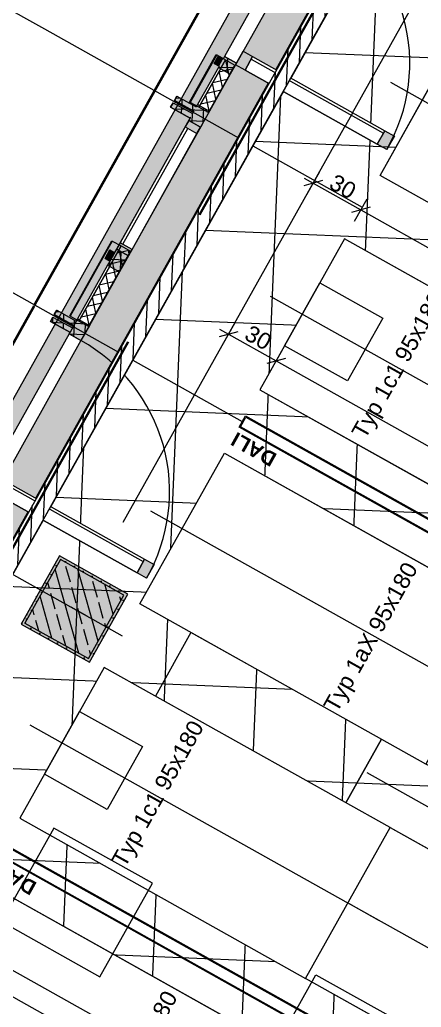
# Model space of a CAD drawing. Header units: metres. Extents: x -27.1 to 50.1, y 105.7 to 163.4.
# Drawn here: x -4 to -1.8, y 148.99 to 154.42 of the extents above; entities that cross this region are included whole.
import ezdxf

# ---------------------------------------------------------------- set-up
doc = ezdxf.new("R2010")
doc.units = ezdxf.units.M
doc.header["$MEASUREMENT"] = 0
for name, pattern in [('Achse', [0.0023, 0.0015, -0.0008]), ('Punktlinie', [0.0035, 0, -0.0035]), ('Strichlinie_ eng', [0.0023, 0.0015, -0.0008]), ('Strichpunktlinie', [0.006703, 0.003528, -0.001764, 0, -0.001411]), ('Wipeout_Contour', [1, 0, -1])]:
    doc.linetypes.add(name, pattern=pattern)
for name, color, linetype in [('00  Raster', 7, 'Continuous'), ('00  Raster Ausbau', 7, 'Continuous'), ('10  Fassade', 7, 'Continuous'), ('10  Fassade_Deckschraffur', 7, 'Continuous'), ('10  Fassade_Schnittschraffur', 7, 'Continuous'), ('10  Stützen', 7, 'Continuous'), ('10  Stützen_Schnittschraffur', 7, 'Continuous'), ('10  Wand Massiv_Deckschraffur', 7, 'Continuous'), ('10  Wand Massiv_Fenster', 7, 'Continuous'), ('20  Deckensegel', 7, 'Continuous'), ('20  Deckenspiegel + Einbauten', 7, 'Continuous'), ('20  Möbel', 7, 'Continuous'), ('40  Bemaßung 1_ 50 Deckenspiegel', 7, 'Continuous'), ('Neubau_20  Decke Abhangdecke', 7, 'Continuous'), ('Neubau_20  Decke Abhangdecke_Deckschraffur', 7, 'Continuous'), ('Neubau_20  Deckenspiegel + Einbauten', 7, 'Continuous'), ('Neubau_20  Möbel', 7, 'Continuous')]:
    doc.layers.add(name, color=color, linetype=linetype)
doc.styles.add('ERSTELLTER_STIL_1', font='arial.ttf')
doc.styles.add('ERSTELLTER_STIL_2', font='arial.ttf')
pattern_1 = [(102.605446, (0, 0), (0.048794801, 0.0109118), []), (192.605446, (0, 0), (-0.0109118, 0.048794801), [])]
pattern_2 = [(87.605446, (0, 0), (-0.059947608, 0.002506841), []), (177.605446, (0, 0), (0.002506841, 0.059947608), [])]

msp = doc.modelspace()

# ---------------------------------------------------------------- wipeouts: each hides what was drawn before it
at = {"color": 254, "linetype": 'Wipeout_Contour', "lineweight": 0, "ltscale": 578.896248}
msp.add_wipeout([(1.5068, 161.8649), (-18.3925, 126.3498), (-18.2219, 126.2542), (1.6769, 161.7686)], dxfattribs=at).dxf.layer = '10  Fassade_Deckschraffur'

# ---------------------------------------------------------------- next in the draw order: wipeouts: each hides what was drawn before it
at = {"color": 254, "linetype": 'Wipeout_Contour', "lineweight": 0, "ltscale": 579.750368}
msp.add_wipeout([(1.2236, 162.0253), (-18.6764, 126.5088), (-18.6188, 126.4766), (1.2811, 161.9927)], dxfattribs=at).dxf.layer = '10  Fassade_Deckschraffur'

# ---------------------------------------------------------------- next in the draw order: wipeouts: each hides what was drawn before it
at = {"color": 254, "linetype": 'Wipeout_Contour', "lineweight": 0, "ltscale": 579.478915}
msp.add_wipeout([(-18.4602, 126.3877), (1.4393, 161.9032), (1.2811, 161.9927), (-18.6188, 126.4766)], dxfattribs=at).dxf.layer = '10  Fassade_Deckschraffur'

# ---------------------------------------------------------------- next in the draw order: wipeouts: each hides what was drawn before it
at = {"color": 254, "linetype": 'Wipeout_Contour', "lineweight": 0, "ltscale": 579.276268}
msp.add_wipeout([(1.4393, 161.9032), (-18.4602, 126.3877), (-18.4575, 126.3862), (1.4419, 161.9017)], dxfattribs=at).dxf.layer = '10  Fassade_Deckschraffur'

# ---------------------------------------------------------------- next in the draw order: wipeouts: each hides what was drawn before it
at = {"color": 254, "linetype": 'Wipeout_Contour', "lineweight": 0, "ltscale": 579.199344}
msp.add_wipeout([(1.4446, 161.9001), (-18.4548, 126.3847), (-18.4016, 126.3549), (1.4977, 161.8701)], dxfattribs=at).dxf.layer = '10  Fassade_Deckschraffur'

# ---------------------------------------------------------------- next in the draw order: wipeouts: each hides what was drawn before it
at = {"color": 254, "linetype": 'Wipeout_Contour', "lineweight": 0, "ltscale": 579.127053}
msp.add_wipeout([(-18.3972, 126.3524), (1.5021, 161.8676), (1.4977, 161.8701), (-18.4016, 126.3549)], dxfattribs=at).dxf.layer = '10  Fassade_Deckschraffur'

# ---------------------------------------------------------------- next in the draw order: wipeouts: each hides what was drawn before it
at = {"color": 254, "linetype": 'Wipeout_Contour', "lineweight": 0, "ltscale": 579.115674}
msp.add_wipeout([(1.5021, 161.8676), (-18.3972, 126.3524), (-18.3925, 126.3498), (1.5068, 161.8649)], dxfattribs=at).dxf.layer = '10  Fassade_Deckschraffur'

# ---------------------------------------------------------------- next in the draw order: hatches: boundary and pattern name
at = {"layer": '10  Wand Massiv_Deckschraffur', "linetype": 'Continuous', "lineweight": 0, "true_color": 0xffffff}
msp.add_hatch(color=7, dxfattribs=at).paths.add_polyline_path([(-18.2218, 126.2542), (1.677, 161.7686), (1.3506, 161.9533), (-18.549, 126.4375)])
at = {"layer": 'Neubau_20  Decke Abhangdecke_Deckschraffur', "linetype": 'Continuous', "lineweight": 18, "true_color": 0xdcff15}
h = msp.add_hatch(dxfattribs=at)
h.set_pattern_fill('Bauliche_Anlagen__geplan_55', color=60, style=0, pattern_type=2)
h.set_pattern_definition([(87.60545, (0, 0), (-0.4995634, 0.0208903), []), (177.60545, (0, 0), (0.0208903, 0.4995634), [])])
h.paths.add_polyline_path([(-11.9299, 137.2893), (-11.9483, 137.2566), (-11.7956, 137.1711), (-11.7773, 137.2038), (-11.7027, 137.3368), (-11.3276, 137.1266), (-11.4021, 136.9936), (-6.2943, 134.1316), (-6.2197, 134.2647), (-5.8446, 134.0545), (-5.9191, 133.9215), (-5.7796, 133.8433), (-3.195, 138.456), (-3.3346, 138.5342), (-3.4152, 138.3903), (-3.7904, 138.6005), (-3.7097, 138.7444), (-5.3411, 139.6585), (-1.3692, 146.7474), (0.7769, 145.5449), (7.3302, 157.2408), (7.1906, 157.319), (7.1429, 157.234), (6.7678, 157.4442), (6.8155, 157.5292), (1.7076, 160.3912), (1.6599, 160.3061), (1.2848, 160.5163), (1.3777, 160.6821), (1.225, 160.7676), (-9.2843, 142.0111), (-9.3026, 141.9784)])
h.paths.add_polyline_path([(-8.904, 141.4828), (-9.2529, 141.6784), (-9.0574, 142.0273), (-8.7085, 141.8318)], flags=0)

# ---------------------------------------------------------------- next in the draw order: linework, layer by layer
at = {"layer": '00  Raster Ausbau', "color": 251, "linetype": 'Achse', "lineweight": 18, "ltscale": 1000, "true_color": 0x5f5f5f}
msp.add_line((-3.8649, 154.3634), (-4.7373, 154.8522), dxfattribs=at)
at = {"layer": '10  Fassade', "color": 255, "linetype": 'Punktlinie', "lineweight": 18, "ltscale": 1000}
msp.add_line((-18.3745, 126.3397), (1.5247, 161.8548), dxfattribs=at)
at = {"layer": '10  Fassade', "color": 7, "linetype": 'Continuous', "lineweight": 13, "ltscale": 1000}
for p, q in [((-3.139, 153.9967), (-3.1524, 153.9727)), ((-3.1598, 153.9597), (-3.1732, 153.9357)), ((-3.1598, 153.9597), (-3.0529, 153.8998)), ((-3.507, 153.1507), (-3.5334, 153.1036)), ((-3.7989, 152.819), (-3.8123, 152.795)), ((-3.8196, 152.7819), (-3.8331, 152.7579)), ((-3.8196, 152.7819), (-3.7128, 152.7221))]:
    msp.add_line(p, q, dxfattribs=at)
at = {"layer": '10  Fassade', "color": 255, "linetype": 'Punktlinie', "lineweight": 18, "ltscale": 1000, "flags": 128}
for points in [[(-18.6764, 126.5088), (1.2236, 162.0253)], [(-18.6188, 126.4766), (1.2811, 161.9927)], [(-18.4602, 126.3877), (1.4393, 161.9032)], [(-18.4575, 126.3862), (1.4419, 161.9017)], [(-18.4548, 126.3847), (1.4446, 161.9001)], [(-18.4016, 126.3549), (1.4977, 161.8701)], [(-18.3972, 126.3524), (1.5021, 161.8676)], [(-18.3925, 126.3498), (1.5068, 161.8649)], [(-18.2219, 126.2542), (1.6769, 161.7686)]]:
    msp.add_lwpolyline(points, dxfattribs=at)
at = {"layer": '10  Fassade', "color": 7, "linetype": 'Strichlinie_ eng', "lineweight": 18, "ltscale": 1000, "flags": 128}
for points in [[(1.4333, 161.9065), (1.0653, 161.2497), (0.9101, 160.9727), (0.4643, 160.1771), (0.2502, 159.795), (-0.2545, 158.8942), (-0.4097, 158.6172), (-0.8555, 157.8216), (-1.0696, 157.4395), (-1.5743, 156.5388), (-1.7294, 156.2618), (-2.1752, 155.4662), (-2.3893, 155.0841), (-2.894, 154.1833), (-3.0492, 153.9063), (-3.495, 153.1107), (-3.7091, 152.7286), (-4.2138, 151.8278), (-4.369, 151.5509), (-4.8148, 150.7552), (-5.0289, 150.3731), (-5.5336, 149.4724), (-5.6888, 149.1954), (-6.1346, 148.3998), (-6.3487, 148.0177), (-6.8533, 147.1169), (-7.0085, 146.8399), (-7.4543, 146.0443), (-7.6684, 145.6622), (-8.1731, 144.7615), (-8.3283, 144.4845), (-8.7741, 143.6889), (-8.9882, 143.3067), (-9.4929, 142.406), (-9.6481, 142.129), (-10.0939, 141.3334), (-10.308, 140.9513), (-10.8127, 140.0505), (-10.9679, 139.7736), (-11.4136, 138.9779), (-11.6277, 138.5958), (-12.1324, 137.6951), (-12.2876, 137.4181), (-12.7334, 136.6225), (-12.9475, 136.2404), (-13.4522, 135.3396), (-13.6074, 135.0626), (-14.0532, 134.267), (-14.2673, 133.8849), (-14.772, 132.9842), (-14.9272, 132.7072), (-15.373, 131.9115), (-15.5871, 131.5294), (-16.0917, 130.6287), (-16.2469, 130.3517), (-16.6927, 129.5561), (-16.9068, 129.174), (-17.4115, 128.2732), (-17.5667, 127.9962), (-18.0125, 127.2006), (-18.4661, 126.391)], [(1.4986, 161.8696), (1.1307, 161.213), (0.9755, 160.9361), (0.5297, 160.1404), (0.3156, 159.7583), (-0.189, 158.8576), (-0.3442, 158.5806), (-0.79, 157.785), (-1.0041, 157.4029), (-1.5088, 156.5021), (-1.664, 156.2251), (-2.1098, 155.4295), (-2.3239, 155.0474), (-2.8286, 154.1467), (-2.9838, 153.8697), (-3.4296, 153.074), (-3.6437, 152.6919), (-4.1484, 151.7912), (-4.3036, 151.5142), (-4.7494, 150.7186), (-4.9634, 150.3365), (-5.4681, 149.4357), (-5.6233, 149.1587), (-6.0691, 148.3631), (-6.2832, 147.981), (-6.7879, 147.0803), (-6.9431, 146.8033), (-7.3889, 146.0077), (-7.603, 145.6255), (-8.1077, 144.7248), (-8.2629, 144.4478), (-8.7087, 143.6522), (-8.9228, 143.2701), (-9.4275, 142.3693), (-9.5827, 142.0924), (-10.0284, 141.2967), (-10.2425, 140.9146), (-10.7472, 140.0139), (-10.9024, 139.7369), (-11.3482, 138.9413), (-11.5623, 138.5592), (-12.067, 137.6584), (-12.2222, 137.3814), (-12.668, 136.5858), (-12.8821, 136.2037), (-13.3868, 135.303), (-13.542, 135.026), (-13.9878, 134.2303), (-14.2019, 133.8482), (-14.7065, 132.9475), (-14.8617, 132.6705), (-15.3075, 131.8749), (-15.5216, 131.4928), (-16.0263, 130.592), (-16.1815, 130.315), (-16.6273, 129.5194), (-16.8414, 129.1373), (-17.3461, 128.2366), (-17.5013, 127.9596), (-17.9471, 127.164), (-18.4007, 126.3544)], [(-2.9331, 154.1749), (-2.9097, 154.2167)], [(-2.9097, 154.2167), (-2.8835, 154.2021)], [(-2.907, 154.1602), (-2.9331, 154.1749)], [(-3.1524, 153.9727), (-3.139, 153.9967)], [(-3.139, 153.9967), (-3.0321, 153.9369)], [(-3.1732, 153.9357), (-3.1598, 153.9597)], [(-3.0663, 153.8758), (-3.1732, 153.9357)], [(-3.1598, 153.9597), (-3.0529, 153.8998)], [(-3.0456, 153.9129), (-3.1524, 153.9727)], [(-3.5334, 153.1036), (-3.507, 153.1507)], [(-3.507, 153.1507), (-3.4808, 153.136)], [(-3.5072, 153.0889), (-3.5334, 153.1036)], [(-3.8123, 152.795), (-3.7989, 152.819)], [(-3.7054, 152.7351), (-3.8123, 152.795)], [(-3.7989, 152.819), (-3.692, 152.7591)], [(-3.8331, 152.7579), (-3.8196, 152.7819)], [(-3.7262, 152.6981), (-3.8331, 152.7579)], [(-3.8196, 152.7819), (-3.7128, 152.7221)]]:
    msp.add_lwpolyline(points, dxfattribs=at)
at = {"layer": '10  Wand Massiv_Fenster', "color": 7, "linetype": 'Continuous', "lineweight": 13, "ltscale": 1000}
for p, q in [((1.3506, 161.9533), (-18.549, 126.4375)), ((1.677, 161.7686), (-18.2218, 126.2542))]:
    msp.add_line(p, q, dxfattribs=at)
at = {"layer": '20  Möbel', "color": 9, "linetype": 'Continuous', "lineweight": 18, "ltscale": 1000}
for p, q in [((-3.0614, 151.0475), (-3.2569, 150.6985)), ((-2.0145, 150.4609), (-3.0614, 151.0475)), ((-3.2569, 150.6985), (-2.21, 150.1119)), ((-2.21, 150.1119), (-2.0145, 150.4609)), ((-2.0145, 150.4609), (-2.21, 150.1119)), ((-0.9676, 149.8743), (-2.0145, 150.4609)), ((-2.21, 150.1119), (-1.1632, 149.5254))]:
    msp.add_line(p, q, dxfattribs=at)
at = {"layer": '40  Bemaßung 1_ 50 Deckenspiegel', "color": 7, "linetype": 'Continuous', "lineweight": 13, "ltscale": 1000}
for p, q in [((-2.4246, 153.456), (-2.3559, 153.5787)), ((-2.3392, 153.5317), (-2.4413, 153.503)), ((-2.4393, 153.5448), (-2.3903, 153.5173)), ((-2.3903, 153.5173), (-2.1285, 153.3707)), ((-2.1629, 153.3093), (-2.0941, 153.432)), ((-2.0775, 153.3851), (-2.1796, 153.3563)), ((-2.1285, 153.3707), (-0.5582, 152.4908))]:
    msp.add_line(p, q, dxfattribs=at)
at = {"layer": 'Neubau_20  Decke Abhangdecke', "color": 7, "linetype": 'Continuous', "lineweight": 13, "ltscale": 1000, "flags": 128}
msp.add_lwpolyline([(-5.7796, 133.8433), (-3.195, 138.456), (-3.3346, 138.5342), (-3.4152, 138.3903), (-3.7904, 138.6005), (-3.7097, 138.7444), (-5.3411, 139.6585), (-1.3692, 146.7474), (0.7769, 145.5449), (7.3302, 157.2408), (7.1906, 157.319), (7.1429, 157.234), (6.7678, 157.4442), (6.8155, 157.5292), (1.7076, 160.3912), (1.6599, 160.3061), (1.2848, 160.5163), (1.3777, 160.6821), (1.225, 160.7676), (-9.2843, 142.0111), (-9.3026, 141.9784), (-11.9299, 137.2893)], dxfattribs=at)

# ---------------------------------------------------------------- next in the draw order: texts
at = {"layer": '40  Bemaßung 1_ 50 Deckenspiegel', "color": 7, "linetype": 'Continuous', "lineweight": 13, "insert": (-2.3102, 153.4931), "char_height": 0.09, "width": 0.136595, "attachment_point": 7, "rotation": 330.738, "style": 'ERSTELLTER_STIL_1'}
msp.add_mtext('\\A1;{\\pql;\\fArial|b0|i0|c0|p38;30}', dxfattribs=at)

# ---------------------------------------------------------------- next in the draw order: wipeouts: each hides what was drawn before it
at = {"color": 254, "linetype": 'Wipeout_Contour', "lineweight": 0, "ltscale": 616.246606}
msp.add_wipeout([(-3.0248, 153.9499), (-2.9594, 153.9133), (-2.8455, 154.1166), (-2.9109, 154.1532)], dxfattribs=at).dxf.layer = '10  Fassade_Deckschraffur'
at = {"color": 254, "linetype": 'Wipeout_Contour', "lineweight": 0, "ltscale": 614.100406}
msp.add_wipeout([(-3.4706, 153.1543), (-3.4051, 153.1177), (-3.0082, 153.826), (-3.0737, 153.8627)], dxfattribs=at).dxf.layer = '10  Fassade_Deckschraffur'
at = {"color": 254, "linetype": 'Wipeout_Contour', "lineweight": 0, "ltscale": 611.773886}
msp.add_wipeout([(-3.6847, 152.7722), (-3.6192, 152.7356), (-3.454, 153.0304), (-3.5195, 153.0671)], dxfattribs=at).dxf.layer = '10  Fassade_Deckschraffur'
at = {"color": 254, "linetype": 'Wipeout_Contour', "lineweight": 0, "ltscale": 609.227491}
msp.add_wipeout([(-4.1969, 151.8579), (-4.1315, 151.8213), (-3.6657, 152.6527), (-3.7311, 152.6893)], dxfattribs=at).dxf.layer = '10  Fassade_Deckschraffur'
at = {"color": 254, "linetype": 'Wipeout_Contour', "lineweight": 0, "ltscale": 609.475076}
msp.add_wipeout([(-2.2179, 153.2112), (-2.6822, 152.3824), (-1.1119, 151.5026), (-0.6476, 152.3314)], dxfattribs=at).dxf.layer = '20  Deckensegel'
at = {"color": 254, "linetype": 'Wipeout_Contour', "lineweight": 0, "ltscale": 596.524521}
msp.add_wipeout([(-0.397, 149.0961), (-1.9673, 149.9759), (-2.4316, 149.1471), (-0.8613, 148.2673)], dxfattribs=at).dxf.layer = '20  Deckensegel'

# ---------------------------------------------------------------- next in the draw order: hatches: boundary and pattern name
at = {"layer": '10  Fassade', "linetype": 'Continuous', "lineweight": 0, "true_color": 0xffffff}
for points in [[(-3.0689, 153.9632), (-3.0663, 153.9618), (-2.9202, 154.2226), (-2.9228, 154.2241)], [(-3.7276, 152.7877), (-3.725, 152.7862), (-3.4935, 153.1993), (-3.4961, 153.2007)], [(-3.6246, 152.73), (-3.6229, 152.729), (-3.3915, 153.1421), (-3.3932, 153.1431)]]:
    msp.add_hatch(color=7, dxfattribs=at).paths.add_polyline_path(points)
at = {"layer": '10  Fassade', "linetype": 'Continuous', "lineweight": 13, "true_color": 0x000100}
h = msp.add_hatch(dxfattribs=at)
h.set_pattern_fill('Dämmung__hart_2_0001', color=98, style=0, pattern_type=2)
h.set_pattern_definition(pattern_1)
h.paths.add_polyline_path([(-3.677, 152.7593), (-3.6246, 152.73), (-3.3932, 153.1431), (-3.4455, 153.1724)])
at = {"layer": '10  Fassade_Schnittschraffur', "linetype": 'Continuous', "lineweight": 0, "true_color": 0xffffff}
for points in [[(-3.139, 153.9967), (-3.1524, 153.9727), (-3.0456, 153.9129), (-3.0321, 153.9369)], [(-3.1732, 153.9357), (-3.0663, 153.8758), (-3.0529, 153.8998), (-3.1598, 153.9597)], [(-3.507, 153.1507), (-3.5334, 153.1036), (-3.5072, 153.0889), (-3.4808, 153.136)], [(-3.692, 152.7591), (-3.7989, 152.819), (-3.8123, 152.795), (-3.7054, 152.7351)], [(-3.8331, 152.7579), (-3.7262, 152.6981), (-3.7128, 152.7221), (-3.8196, 152.7819)], [(-3.7054, 152.7351), (-3.7091, 152.7286), (-3.7128, 152.7221), (-3.7262, 152.6981), (-3.7311, 152.6893), (-3.6657, 152.6527), (-3.6192, 152.7356), (-3.6847, 152.7722)], [(-3.7312, 152.6892), (-3.6658, 152.6525), (-3.7311, 152.6893)]]:
    msp.add_hatch(color=7, dxfattribs=at).paths.add_polyline_path(points)
at = {"layer": '10  Fassade_Schnittschraffur', "linetype": 'Continuous', "lineweight": 13, "true_color": 0x000100}
h = msp.add_hatch(dxfattribs=at)
h.set_pattern_fill('Dämmung__hart_1_0001', color=98, style=0, pattern_type=2)
h.set_pattern_definition(pattern_2)
h.paths.add_polyline_path([(-3.139, 153.9967), (-3.1524, 153.9727), (-3.0456, 153.9129), (-3.0321, 153.9369)])
h = msp.add_hatch(dxfattribs=at)
h.set_pattern_fill('Dämmung__hart_1_0001', color=98, style=0, pattern_type=2)
h.set_pattern_definition(pattern_2)
h.paths.add_polyline_path([(-3.1732, 153.9357), (-3.0663, 153.8758), (-3.0529, 153.8998), (-3.1598, 153.9597)])
h = msp.add_hatch(dxfattribs=at)
h.set_pattern_fill('Dämmung__hart_1_0001', color=98, style=0, pattern_type=2)
h.set_pattern_definition(pattern_2)
h.paths.add_polyline_path([(-3.507, 153.1507), (-3.5334, 153.1036), (-3.5072, 153.0889), (-3.4808, 153.136)])
h = msp.add_hatch(dxfattribs=at)
h.set_pattern_fill('Dämmung__hart_1_0001', color=98, style=0, pattern_type=2)
h.set_pattern_definition(pattern_2)
h.paths.add_polyline_path([(-3.692, 152.7591), (-3.7989, 152.819), (-3.8123, 152.795), (-3.7054, 152.7351)])
h = msp.add_hatch(dxfattribs=at)
h.set_pattern_fill('Dämmung__hart_1_0001', color=98, style=0, pattern_type=2)
h.set_pattern_definition(pattern_2)
h.paths.add_polyline_path([(-3.8331, 152.7579), (-3.7262, 152.6981), (-3.7128, 152.7221), (-3.8196, 152.7819)])
h = msp.add_hatch(dxfattribs=at)
h.set_pattern_fill('Dämmung__hart_1_0001', color=98, style=0, pattern_type=2)
h.set_pattern_definition(pattern_2)
h.paths.add_polyline_path([(-3.7054, 152.7351), (-3.7091, 152.7286), (-3.7128, 152.7221), (-3.7262, 152.6981), (-3.7311, 152.6893), (-3.6657, 152.6527), (-3.6192, 152.7356), (-3.6847, 152.7722)])

# ---------------------------------------------------------------- next in the draw order: linework, layer by layer
at = {"layer": '00  Raster Ausbau', "color": 251, "linetype": 'Achse', "lineweight": 18, "ltscale": 1000, "true_color": 0x5f5f5f}
msp.add_line((-2.9925, 153.8746), (-3.8649, 154.3634), dxfattribs=at)
at = {"layer": '00  Raster Ausbau', "color": 9, "linetype": 'Achse', "lineweight": 18, "ltscale": 1000}
for q in [(-4.5248, 153.1856), (-2.78, 152.208)]:
    msp.add_line((-3.6524, 152.6968), q, dxfattribs=at)
at = {"layer": '10  Fassade', "color": 7, "linetype": 'Continuous', "lineweight": 13, "ltscale": 1000}
for p, q in [((-2.9097, 154.2167), (-2.9331, 154.1749)), ((-2.9331, 154.1749), (-2.907, 154.1602)), ((-2.907, 154.1602), (-2.9109, 154.1532)), ((-3.139, 153.9967), (-3.0321, 153.9369)), ((-3.1732, 153.9357), (-3.0663, 153.8758)), ((-3.1524, 153.9727), (-3.0456, 153.9129)), ((-3.0248, 153.9499), (-3.0321, 153.9369)), ((-3.0248, 153.9499), (-2.9594, 153.9133)), ((-3.0663, 153.8758), (-3.0737, 153.8627)), ((-3.0456, 153.9129), (-3.0529, 153.8998)), ((-3.507, 153.1507), (-3.4808, 153.136)), ((-3.4051, 153.1177), (-3.454, 153.0304)), ((-3.5334, 153.1036), (-3.5072, 153.0889)), ((-3.5072, 153.0889), (-3.5195, 153.0671)), ((-3.5195, 153.0671), (-3.454, 153.0304)), ((-3.8123, 152.795), (-3.7054, 152.7351)), ((-3.7989, 152.819), (-3.692, 152.7591)), ((-3.8331, 152.7579), (-3.7262, 152.6981)), ((-3.6847, 152.7722), (-3.692, 152.7591)), ((-3.6847, 152.7722), (-3.6192, 152.7356)), ((-3.6192, 152.7356), (-3.6657, 152.6527)), ((-3.7262, 152.6981), (-3.7311, 152.6893)), ((-3.7311, 152.6893), (-3.6657, 152.6527))]:
    msp.add_line(p, q, dxfattribs=at)
at = {"layer": '10  Fassade', "color": 7, "linetype": 'Continuous', "lineweight": 18, "ltscale": 1000, "flags": 128}
for points in [[(-3.0689, 153.9632), (-2.9228, 154.2241), (-2.9202, 154.2226), (-3.0663, 153.9618)], [(-3.7276, 152.7877), (-3.4961, 153.2007), (-3.4935, 153.1993), (-3.725, 152.7862)], [(-3.725, 152.7862), (-3.4935, 153.1993), (-3.4455, 153.1724), (-3.677, 152.7593)], [(-3.677, 152.7593), (-3.4455, 153.1724), (-3.3932, 153.1431), (-3.6246, 152.73)], [(-3.6246, 152.73), (-3.3932, 153.1431), (-3.3915, 153.1421), (-3.6229, 152.729)], [(-3.7311, 152.6893), (-3.6658, 152.6525)]]:
    msp.add_lwpolyline(points, close=True, dxfattribs=at)
for points in [[(-2.9109, 154.1532), (-3.0248, 153.9499)], [(-2.8455, 154.1166), (-2.9594, 153.9133)], [(-3.0737, 153.8627), (-3.4706, 153.1543)], [(-3.0082, 153.826), (-3.4051, 153.1177)], [(-3.5195, 153.0671), (-3.6847, 152.7722)], [(-3.454, 153.0304), (-3.6192, 152.7356)], [(-3.7311, 152.6893), (-4.1969, 151.8579)], [(-3.6657, 152.6527), (-4.1315, 151.8213)]]:
    msp.add_lwpolyline(points, dxfattribs=at)
at = {"layer": '10  Fassade', "color": 7, "linetype": 'Continuous', "lineweight": 13, "ltscale": 1000, "flags": 128}
msp.add_lwpolyline([(-3.7054, 152.7351), (-3.7091, 152.7286), (-3.7128, 152.7221)], dxfattribs=at)
at = {"layer": '20  Deckensegel', "color": 7, "linetype": 'Continuous', "lineweight": 18, "ltscale": 1000}
for p, q in [((-2.2179, 153.2112), (-2.6822, 152.3824)), ((-0.6476, 152.3314), (-2.2179, 153.2112)), ((-2.5468, 152.6241), (-2.3533, 152.9696)), ((-2.3533, 152.9696), (-2.0078, 152.776)), ((-2.0078, 152.776), (-2.2014, 152.4305)), ((-2.2014, 152.4305), (-2.5468, 152.6241)), ((-2.6822, 152.3824), (-1.1119, 151.5026)), ((-2.4316, 149.1471), (-1.9673, 149.9759)), ((-1.9673, 149.9759), (-0.397, 149.0961)), ((-0.8613, 148.2673), (-2.4316, 149.1471))]:
    msp.add_line(p, q, dxfattribs=at)
at = {"layer": '20  Deckensegel', "color": 6, "linetype": 'Strichpunktlinie', "lineweight": 18, "ltscale": 1000}
for p, q in [((-0.7053, 151.8193), (-2.6245, 152.8946)), ((-2.374, 149.6593), (-0.4547, 148.5839))]:
    msp.add_line(p, q, dxfattribs=at)
at = {"layer": '20  Deckensegel', "color": 7, "linetype": 'Continuous', "lineweight": 18, "ltscale": 1000, "flags": 128}
for points in [[(-2.2179, 153.2112), (-2.6822, 152.3824), (-1.1119, 151.5026), (-0.6476, 152.3314)], [(-0.397, 149.0961), (-0.8613, 148.2673), (-2.4316, 149.1471), (-1.9673, 149.9759)]]:
    msp.add_lwpolyline(points, close=True, dxfattribs=at)

# ---------------------------------------------------------------- next in the draw order: texts
at = {"layer": '20  Deckensegel', "color": 7, "linetype": 'Continuous', "lineweight": 13, "insert": (-2.132, 152.1211), "char_height": 0.09, "attachment_point": 4, "rotation": 60.7389, "style": 'ERSTELLTER_STIL_1'}
msp.add_mtext('\\A1;{\\pql;\\fArial|b0|i0|c0|p38;Typ 1c1 95x180}', dxfattribs=at)

# ---------------------------------------------------------------- next in the draw order: wipeouts: each hides what was drawn before it
at = {"color": 254, "linetype": 'Wipeout_Contour', "lineweight": 0, "ltscale": 618.534536}
msp.add_wipeout([(-2.8772, 154.2134), (-2.8117, 154.1767), (-2.3459, 155.0081), (-2.4113, 155.0448)], dxfattribs=at).dxf.layer = '10  Fassade_Deckschraffur'

# ---------------------------------------------------------------- next in the draw order: hatches: boundary and pattern name
at = {"layer": '10  Fassade', "linetype": 'Continuous', "lineweight": 13, "true_color": 0x000100}
h = msp.add_hatch(dxfattribs=at)
h.set_pattern_fill('Dämmung__hart_2_0001', color=98, style=0, pattern_type=2)
h.set_pattern_definition(pattern_1)
h.paths.add_polyline_path([(-3.0183, 153.9349), (-2.966, 153.9055), (-2.8198, 154.1664), (-2.8722, 154.1957)])
at = {"layer": '10  Fassade', "linetype": 'Continuous', "lineweight": 0, "true_color": 0xffffff}
msp.add_hatch(color=7, dxfattribs=at).paths.add_polyline_path([(-2.966, 153.9055), (-2.9642, 153.9046), (-2.8181, 154.1654), (-2.8198, 154.1664)])
at = {"layer": '10  Fassade_Schnittschraffur', "linetype": 'Continuous', "lineweight": 0, "true_color": 0xffffff}
for points in [[(-2.8835, 154.2021), (-2.9097, 154.2167), (-2.9331, 154.1749), (-2.907, 154.1602)], [(-2.8772, 154.2134), (-2.8835, 154.2021), (-2.907, 154.1602), (-2.9109, 154.1532), (-2.8455, 154.1166), (-2.8117, 154.1767)], [(-2.8772, 154.2134), (-2.8117, 154.1767), (-2.8771, 154.2136)]]:
    msp.add_hatch(color=7, dxfattribs=at).paths.add_polyline_path(points)
at = {"layer": '10  Fassade_Schnittschraffur', "linetype": 'Continuous', "lineweight": 13, "true_color": 0x000100}
h = msp.add_hatch(dxfattribs=at)
h.set_pattern_fill('Dämmung__hart_1_0001', color=98, style=0, pattern_type=2)
h.set_pattern_definition(pattern_2)
h.paths.add_polyline_path([(-2.8835, 154.2021), (-2.9097, 154.2167), (-2.9331, 154.1749), (-2.907, 154.1602)])
h = msp.add_hatch(dxfattribs=at)
h.set_pattern_fill('Dämmung__hart_1_0001', color=98, style=0, pattern_type=2)
h.set_pattern_definition(pattern_2)
h.paths.add_polyline_path([(-2.8772, 154.2134), (-2.8835, 154.2021), (-2.907, 154.1602), (-2.9109, 154.1532), (-2.8455, 154.1166), (-2.8117, 154.1767)])

# ---------------------------------------------------------------- next in the draw order: linework, layer by layer
at = {"layer": '10  Fassade', "color": 7, "linetype": 'Continuous', "lineweight": 13, "ltscale": 1000}
for p, q in [((-2.9097, 154.2167), (-2.8835, 154.2021)), ((-2.8772, 154.2134), (-2.8835, 154.2021)), ((-2.8772, 154.2134), (-2.8117, 154.1767)), ((-2.9109, 154.1532), (-2.8455, 154.1166)), ((-2.8117, 154.1767), (-2.8455, 154.1166))]:
    msp.add_line(p, q, dxfattribs=at)
at = {"layer": '10  Fassade', "color": 7, "linetype": 'Continuous', "lineweight": 18, "ltscale": 1000, "flags": 128}
for points in [[(-2.4113, 155.0448), (-2.8772, 154.2134)], [(-2.3459, 155.0081), (-2.8117, 154.1767)]]:
    msp.add_lwpolyline(points, dxfattribs=at)
for points in [[(-3.0663, 153.9618), (-2.9202, 154.2226), (-2.8722, 154.1957), (-3.0183, 153.9349)], [(-2.8117, 154.1767), (-2.8771, 154.2136)], [(-3.0183, 153.9349), (-2.8722, 154.1957), (-2.8198, 154.1664), (-2.966, 153.9055)], [(-2.966, 153.9055), (-2.8198, 154.1664), (-2.8181, 154.1654), (-2.9642, 153.9046)]]:
    msp.add_lwpolyline(points, close=True, dxfattribs=at)

# ---------------------------------------------------------------- next in the draw order: wipeouts: each hides what was drawn before it
at = {"color": 254, "linetype": 'Wipeout_Contour', "lineweight": 0, "ltscale": 614.10024}
msp.add_wipeout([(-3.4504, 153.1903), (-3.385, 153.1536), (-3.0284, 153.7901), (-3.0938, 153.8268)], dxfattribs=at).dxf.layer = '10  Fassade_Deckschraffur'
at = {"color": 254, "linetype": 'Wipeout_Contour', "lineweight": 0, "ltscale": 606.653364}
msp.add_wipeout([(-4.0424, 151.8576), (-4.084, 151.7834), (-3.3576, 151.3764), (-3.316, 151.4506)], dxfattribs=at).dxf.layer = '10  Fassade_Schnittschraffur'
at = {"color": 254, "linetype": 'Wipeout_Contour', "lineweight": 0, "ltscale": 600.135756}
msp.add_wipeout([(-3.5376, 150.8557), (-4.002, 150.027), (-2.4316, 149.1471), (-1.9673, 149.9759)], dxfattribs=at).dxf.layer = '20  Deckensegel'

# ---------------------------------------------------------------- next in the draw order: hatches: boundary and pattern name
at = {"layer": '10  Fassade_Schnittschraffur', "linetype": 'Continuous', "lineweight": 0, "true_color": 0xffffff}
for points in [[(-3.0248, 153.9499), (-3.0321, 153.9369), (-3.0456, 153.9129), (-3.0529, 153.8998), (-3.0663, 153.8758), (-3.0737, 153.8627), (-3.0082, 153.826), (-2.9594, 153.9133)], [(-3.0738, 153.8625), (-3.0938, 153.8268), (-3.0284, 153.7901), (-3.0083, 153.8259)], [(-3.0738, 153.8625), (-3.0083, 153.8259), (-3.0737, 153.8627)], [(-3.405, 153.1178), (-3.385, 153.1536), (-3.4504, 153.1903), (-3.4705, 153.1545)], [(-3.4706, 153.1543), (-3.4808, 153.136), (-3.5072, 153.0889), (-3.5195, 153.0671), (-3.454, 153.0304), (-3.4051, 153.1177)], [(-3.4706, 153.1543), (-3.4051, 153.1177), (-3.4705, 153.1545)], [(-3.316, 151.4506), (-3.3576, 151.3764), (-3.3053, 151.3471), (-3.2637, 151.4213)]]:
    msp.add_hatch(color=7, dxfattribs=at).paths.add_polyline_path(points)
at = {"layer": '10  Fassade_Schnittschraffur', "linetype": 'Continuous', "lineweight": 13, "true_color": 0x000100}
h = msp.add_hatch(dxfattribs=at)
h.set_pattern_fill('Dämmung__hart_1_0001', color=98, style=0, pattern_type=2)
h.set_pattern_definition(pattern_2)
h.paths.add_polyline_path([(-3.0248, 153.9499), (-3.0321, 153.9369), (-3.0456, 153.9129), (-3.0529, 153.8998), (-3.0663, 153.8758), (-3.0737, 153.8627), (-3.0082, 153.826), (-2.9594, 153.9133)])
h = msp.add_hatch(dxfattribs=at)
h.set_pattern_fill('Dämmung__hart_1_0001', color=98, style=0, pattern_type=2)
h.set_pattern_definition(pattern_2)
h.paths.add_polyline_path([(-3.4706, 153.1543), (-3.4808, 153.136), (-3.5072, 153.0889), (-3.5195, 153.0671), (-3.454, 153.0304), (-3.4051, 153.1177)])
at = {"layer": '10  Stützen_Schnittschraffur', "linetype": 'Continuous', "lineweight": 0, "true_color": 0xffffff}
h = msp.add_hatch(color=7, dxfattribs=at)
h.paths.add_polyline_path([(-3.9943, 151.0945), (-3.6191, 150.8843), (-3.409, 151.2594), (-3.7841, 151.4696)])
h.paths.add_polyline_path([(-3.9739, 151.1002), (-3.7783, 151.4492), (-3.4294, 151.2536), (-3.6249, 150.9047)], flags=0)
at = {"layer": '10  Stützen_Schnittschraffur', "linetype": 'Continuous', "lineweight": 13, "true_color": 0x000100}
h = msp.add_hatch(dxfattribs=at)
h.set_pattern_fill('Gips_0001', color=98, style=0, pattern_type=2)
h.set_pattern_definition([(87.605446, (0, 0), (-0.02497817, 0.001044517), [0, -0.025])])
h.paths.add_polyline_path([(-3.9943, 151.0945), (-3.6191, 150.8843), (-3.409, 151.2594), (-3.7841, 151.4696)])
h.paths.add_polyline_path([(-3.9739, 151.1002), (-3.7783, 151.4492), (-3.4294, 151.2536), (-3.6249, 150.9047)], flags=0)
at = {"layer": '10  Stützen_Schnittschraffur', "linetype": 'Continuous', "lineweight": 0, "true_color": 0xffffff}
msp.add_hatch(color=7, dxfattribs=at).paths.add_polyline_path([(-3.6249, 150.9047), (-3.4294, 151.2536), (-3.7783, 151.4492), (-3.9739, 151.1002)])
at = {"layer": '10  Stützen_Schnittschraffur', "linetype": 'Continuous', "lineweight": 13, "true_color": 0x000100}
h = msp.add_hatch(dxfattribs=at)
h.set_pattern_fill('Beton__Stahlbeton_0001', color=98, style=0, pattern_type=2)
h.set_pattern_definition([(285.738, (-3.97385, 151.10021), (0.115501, 0.032549), []), (285.738, (-4.0316, 151.08394), (0.115501, 0.032549), [0.09, -0.03])])
h.paths.add_polyline_path([(-3.6249, 150.9047), (-3.4294, 151.2536), (-3.7783, 151.4492), (-3.9739, 151.1002)])

# ---------------------------------------------------------------- next in the draw order: linework, layer by layer
at = {"layer": '00  Raster Ausbau', "color": 251, "linetype": 'Achse', "lineweight": 18, "ltscale": 1000, "true_color": 0x5f5f5f}
msp.add_line((-4.3123, 151.5191), (-3.4399, 151.0303), dxfattribs=at)
at = {"layer": '10  Fassade', "color": 7, "linetype": 'Continuous', "lineweight": 13, "ltscale": 1000}
for p, q in [((-2.9594, 153.9133), (-3.0082, 153.826)), ((-3.0737, 153.8627), (-3.0082, 153.826)), ((-3.4706, 153.1543), (-3.4808, 153.136)), ((-3.4706, 153.1543), (-3.4051, 153.1177))]:
    msp.add_line(p, q, dxfattribs=at)
at = {"layer": '10  Fassade', "color": 7, "linetype": 'Continuous', "lineweight": 18, "ltscale": 1000}
for p, q in [((-3.0938, 153.8268), (-3.4504, 153.1903)), ((-3.4356, 153.182), (-3.079, 153.8185)), ((-3.385, 153.1536), (-3.0284, 153.7901)), ((-4.0497, 151.8445), (-3.3234, 151.4375)), ((-4.0424, 151.8576), (-3.316, 151.4506)), ((-4.084, 151.7834), (-3.3576, 151.3764))]:
    msp.add_line(p, q, dxfattribs=at)
at = {"layer": '10  Fassade', "color": 7, "linetype": 'Continuous', "lineweight": 18, "ltscale": 1000, "flags": 128}
for points in [[(-3.0738, 153.8625), (-3.0938, 153.8268), (-3.0284, 153.7901), (-3.0083, 153.8259)], [(-3.0737, 153.8627), (-3.0083, 153.8259)], [(-3.405, 153.1178), (-3.385, 153.1536), (-3.4504, 153.1903), (-3.4705, 153.1545)], [(-3.4051, 153.1177), (-3.4705, 153.1545)], [(-4.0424, 151.8576), (-3.316, 151.4506), (-3.3576, 151.3764), (-4.084, 151.7834)], [(-3.316, 151.4506), (-3.2637, 151.4213), (-3.3053, 151.3471), (-3.3576, 151.3764)]]:
    msp.add_lwpolyline(points, close=True, dxfattribs=at)
at = {"layer": '10  Fassade', "color": 7, "linetype": 'Continuous', "lineweight": 13, "ltscale": 1000}
msp.add_arc((-4.1314, 151.8215), 0.9526, 330.1365, 60.738, dxfattribs=at)
at = {"layer": '10  Stützen', "color": 7, "linetype": 'Continuous', "lineweight": 13, "ltscale": 1000, "flags": 128}
for points in [[(-3.9943, 151.0945), (-3.6191, 150.8843), (-3.409, 151.2594), (-3.7841, 151.4696)], [(-3.6249, 150.9047), (-3.4294, 151.2536), (-3.7783, 151.4492), (-3.9739, 151.1002)]]:
    msp.add_lwpolyline(points, close=True, dxfattribs=at)
at = {"layer": '20  Deckensegel', "color": 7, "linetype": 'Continuous', "lineweight": 18, "ltscale": 1000}
for p, q in [((-3.5376, 150.8557), (-4.002, 150.027)), ((-1.9673, 149.9759), (-3.5376, 150.8557)), ((-3.8666, 150.2686), (-3.673, 150.6141)), ((-3.673, 150.6141), (-3.3275, 150.4205)), ((-3.3275, 150.4205), (-3.5211, 150.0751)), ((-3.5211, 150.0751), (-3.8666, 150.2686)), ((-4.002, 150.027), (-2.4316, 149.1471)), ((-2.4316, 149.1471), (-1.9673, 149.9759))]:
    msp.add_line(p, q, dxfattribs=at)
at = {"layer": '20  Deckensegel', "color": 6, "linetype": 'Strichpunktlinie', "lineweight": 18, "ltscale": 1000}
msp.add_line((-2.025, 149.4638), (-3.9443, 150.5391), dxfattribs=at)
at = {"layer": '20  Deckensegel', "color": 7, "linetype": 'Continuous', "lineweight": 18, "ltscale": 1000, "flags": 128}
msp.add_lwpolyline([(-3.5376, 150.8557), (-4.002, 150.027), (-2.4316, 149.1471), (-1.9673, 149.9759)], close=True, dxfattribs=at)

# ---------------------------------------------------------------- next in the draw order: texts
at = {"layer": '20  Deckensegel', "color": 7, "linetype": 'Continuous', "lineweight": 13, "insert": (-3.4517, 149.7656), "char_height": 0.09, "attachment_point": 4, "rotation": 60.7389, "style": 'ERSTELLTER_STIL_1'}
msp.add_mtext('\\A1;{\\pql;\\fArial|b0|i0|c0|p38;Typ 1c1 95x180}', dxfattribs=at)

# ---------------------------------------------------------------- next in the draw order: wipeouts: each hides what was drawn before it
at = {"color": 254, "linetype": 'Wipeout_Contour', "lineweight": 0, "ltscale": 615.968123}
msp.add_wipeout([(-2.7226, 154.213), (-2.7642, 154.1389), (-2.0378, 153.7319), (-1.9963, 153.806)], dxfattribs=at).dxf.layer = '10  Fassade_Schnittschraffur'

# ---------------------------------------------------------------- next in the draw order: hatches: boundary and pattern name
at = {"layer": '10  Fassade_Schnittschraffur', "linetype": 'Continuous', "lineweight": 0, "true_color": 0xffffff}
for points in [[(-2.775, 154.2424), (-2.8165, 154.1682), (-2.7642, 154.1389), (-2.7226, 154.213)], [(-1.9963, 153.806), (-2.0378, 153.7319), (-1.9855, 153.7026), (-1.9439, 153.7767)]]:
    msp.add_hatch(color=7, dxfattribs=at).paths.add_polyline_path(points)

# ---------------------------------------------------------------- next in the draw order: linework, layer by layer
at = {"layer": '00  Raster Ausbau', "color": 251, "linetype": 'Achse', "lineweight": 18, "ltscale": 1000, "true_color": 0x5f5f5f}
msp.add_line((-2.9925, 153.8746), (-2.1201, 153.3857), dxfattribs=at)
at = {"layer": '10  Fassade', "color": 7, "linetype": 'Continuous', "lineweight": 18, "ltscale": 1000}
for p, q in [((-2.7226, 154.213), (-1.9963, 153.806)), ((-2.73, 154.1999), (-2.0036, 153.793)), ((-2.7642, 154.1389), (-2.0378, 153.7319))]:
    msp.add_line(p, q, dxfattribs=at)
at = {"layer": '10  Fassade', "color": 7, "linetype": 'Continuous', "lineweight": 18, "ltscale": 1000, "flags": 128}
for points in [[(-2.775, 154.2424), (-2.7226, 154.213), (-2.7642, 154.1389), (-2.8165, 154.1682)], [(-2.7226, 154.213), (-1.9963, 153.806), (-2.0378, 153.7319), (-2.7642, 154.1389)], [(-1.9963, 153.806), (-1.9439, 153.7767), (-1.9855, 153.7026), (-2.0378, 153.7319)]]:
    msp.add_lwpolyline(points, close=True, dxfattribs=at)
at = {"layer": '10  Fassade', "color": 7, "linetype": 'Continuous', "lineweight": 13, "ltscale": 1000}
msp.add_arc((-2.8116, 154.1769), 0.9526, 330.1365, 60.738, dxfattribs=at)

# ---------------------------------------------------------------- next in the draw order: wipeouts: each hides what was drawn before it
at = {"color": 254, "linetype": 'Wipeout_Contour', "lineweight": 0, "ltscale": 606.96461}
msp.add_wipeout([(-3.9218, 152.842), (-3.9253, 152.844), (-5.2402, 150.4972), (-5.2367, 150.4953)], dxfattribs=at).dxf.layer = '10  Fassade_Deckschraffur'
at = {"color": 254, "linetype": 'Wipeout_Contour', "lineweight": 0, "ltscale": 604.799336}
msp.add_wipeout([(-1.3074, 151.1537), (-2.8778, 152.0335), (-3.3421, 151.2047), (-1.7718, 150.3249)], dxfattribs=at).dxf.layer = '20  Deckensegel'
at = {"color": 254, "linetype": 'Wipeout_Contour', "lineweight": 0, "ltscale": 595.484622}
msp.add_wipeout([(-2.6272, 148.7982), (-4.1975, 149.678), (-4.6618, 148.8492), (-3.0915, 147.9694)], dxfattribs=at).dxf.layer = '20  Deckensegel'

# ---------------------------------------------------------------- next in the draw order: linework, layer by layer
at = {"layer": '20  Deckensegel', "color": 7, "linetype": 'Continuous', "lineweight": 18, "ltscale": 1000}
for p, q in [((-3.3421, 151.2047), (-2.8778, 152.0335)), ((-2.8778, 152.0335), (-1.3074, 151.1537)), ((-1.7718, 150.3249), (-3.3421, 151.2047)), ((-4.1975, 149.678), (-2.6272, 148.7982))]:
    msp.add_line(p, q, dxfattribs=at)
at = {"layer": '20  Deckensegel', "color": 6, "linetype": 'Strichpunktlinie', "lineweight": 18, "ltscale": 1000}
for p, q in [((-3.2844, 151.7168), (-1.3651, 150.6415)), ((-4.6041, 149.3614), (-2.6849, 148.286))]:
    msp.add_line(p, q, dxfattribs=at)
at = {"layer": '20  Deckensegel', "color": 7, "linetype": 'Continuous', "lineweight": 18, "ltscale": 1000, "flags": 128}
for points in [[(-1.3074, 151.1537), (-1.7718, 150.3249), (-3.3421, 151.2047), (-2.8778, 152.0335)], [(-2.6272, 148.7982), (-3.0915, 147.9694), (-4.6618, 148.8492), (-4.1975, 149.678)]]:
    msp.add_lwpolyline(points, close=True, dxfattribs=at)
at = {"layer": 'Neubau_20  Deckenspiegel + Einbauten', "color": 7, "linetype": 'Continuous', "lineweight": 13, "ltscale": 1000, "flags": 128}
for points in [[(1.9136, 149.5375), (-2.7974, 152.177), (-2.7627, 152.239), (1.9483, 149.5994)], [(1.9115, 149.545), (-2.7899, 152.1792), (-2.7605, 152.2315), (1.9408, 149.5973)], [(0.5938, 147.182), (-4.1171, 149.8216), (-4.0824, 149.8835), (0.6285, 147.244)], [(0.5917, 147.1895), (-4.1096, 149.8237), (-4.0803, 149.876), (0.6211, 147.2418)]]:
    msp.add_lwpolyline(points, close=True, dxfattribs=at)
at = {"layer": 'Neubau_20  Möbel', "color": 9, "linetype": 'Continuous', "lineweight": 18, "ltscale": 1000, "flags": 128}
for points in [[(-4.1027, 149.4587), (-3.5618, 149.1556), (-3.2734, 149.6704), (-3.8143, 149.9734)], [(-5.0214, 148.8215), (-3.6256, 148.0394), (-3.2345, 148.7373), (-4.6303, 149.5194)], [(-2.1223, 148.3491), (-2.6632, 148.6522), (-2.3748, 149.1669), (-1.8339, 148.8638)]]:
    msp.add_lwpolyline(points, close=True, dxfattribs=at)

# ---------------------------------------------------------------- next in the draw order: texts
at = {"layer": '20  Deckensegel', "color": 7, "linetype": 'Continuous', "lineweight": 13, "char_height": 0.09, "attachment_point": 6, "rotation": 60.7389, "style": 'ERSTELLTER_STIL_1'}
for insert in [(-1.8392, 151.416), (-3.159, 149.0605)]:
    msp.add_mtext('\\A1;{\\pqr;\\fArial|b0|i0|c0|p38;Typ 1aX 95x180}', dxfattribs=dict(at, insert=insert))
at = {"layer": '20  Deckenspiegel + Einbauten', "color": 7, "linetype": 'Continuous', "lineweight": 13, "char_height": 0.08, "attachment_point": 3, "rotation": 150.738, "style": 'ERSTELLTER_STIL_2'}
for insert in [(-2.8499, 152.0833), (-4.1696, 149.7278)]:
    msp.add_mtext('\\A1;{\\pqr;\\fArial|b1|i0|c0|p38;DALI}', dxfattribs=dict(at, insert=insert))

# ---------------------------------------------------------------- next in the draw order: wipeouts: each hides what was drawn before it
at = {"color": 254, "linetype": 'Wipeout_Contour', "lineweight": 0, "ltscale": 616.247611}
msp.add_wipeout([(-2.602, 155.1975), (-2.6055, 155.1994), (-3.9204, 152.8527), (-3.9169, 152.8508)], dxfattribs=at).dxf.layer = '10  Fassade_Deckschraffur'
at = {"color": 254, "linetype": 'Wipeout_Contour', "lineweight": 0, "ltscale": 614.162698}
msp.add_wipeout([(0.0123, 153.5091), (-1.558, 154.389), (-2.0224, 153.5602), (-0.452, 152.6804)], dxfattribs=at).dxf.layer = '20  Deckensegel'

# ---------------------------------------------------------------- next in the draw order: linework, layer by layer
at = {"layer": '10  Fassade', "color": 7, "linetype": 'Continuous', "lineweight": 25, "ltscale": 1000, "flags": 128}
for points in [[(-3.9204, 152.8527), (-2.6055, 155.1994)], [(-3.9169, 152.8508), (-2.602, 155.1975)], [(-5.2402, 150.4972), (-3.9253, 152.844)], [(-3.9253, 152.844), (-3.9218, 152.842)], [(-3.9204, 152.8527), (-3.9169, 152.8508)], [(-5.2367, 150.4953), (-3.9218, 152.842)]]:
    msp.add_lwpolyline(points, dxfattribs=at)
at = {"layer": '20  Deckensegel', "color": 7, "linetype": 'Continuous', "lineweight": 18, "ltscale": 1000}
for p, q in [((-2.0224, 153.5602), (-1.558, 154.389)), ((-0.452, 152.6804), (-2.0224, 153.5602))]:
    msp.add_line(p, q, dxfattribs=at)
at = {"layer": '20  Deckensegel', "color": 6, "linetype": 'Strichpunktlinie', "lineweight": 18, "ltscale": 1000}
msp.add_line((-1.9647, 154.0723), (-0.0454, 152.997), dxfattribs=at)
at = {"layer": '20  Deckensegel', "color": 7, "linetype": 'Continuous', "lineweight": 18, "ltscale": 1000, "flags": 128}
msp.add_lwpolyline([(0.0123, 153.5091), (-0.452, 152.6804), (-2.0224, 153.5602), (-1.558, 154.389)], close=True, dxfattribs=at)

# ---------------------------------------------------------------- next in the draw order: wipeouts: each hides what was drawn before it
at = {"color": 254, "linetype": 'Wipeout_Contour', "lineweight": 0, "ltscale": 597.195577}
msp.add_wipeout([(1.1472, 160.8128), (-12.0268, 137.3006), (-11.9483, 137.2566), (1.2257, 160.7689)], dxfattribs=at).dxf.layer = 'Neubau_20  Deckenspiegel + Einbauten'

# ---------------------------------------------------------------- next in the draw order: hatches: boundary and pattern name
at = {"layer": 'Neubau_20  Deckenspiegel + Einbauten', "linetype": 'Continuous', "lineweight": 0, "true_color": 0x000000}
h = msp.add_hatch(dxfattribs=at)
h.set_pattern_fill('Mauerwerk_0001', color=18, style=0, pattern_type=2)
h.set_pattern_definition([(87.605446, (0, 0), (-0.06494324, 0.002715745), [])])
h.paths.add_polyline_path([(1.1472, 160.8128), (-12.0268, 137.3006), (-11.9483, 137.2566), (1.2257, 160.7689)])

# ---------------------------------------------------------------- next in the draw order: linework, layer by layer
at = {"layer": '00  Raster', "color": 7, "linetype": 'Strichpunktlinie', "lineweight": 13, "ltscale": 1000}
for p, q in [((-23.386, 116.0453), (2.099, 161.5296)), ((12.8543, 141.9006), (-6.755, 152.8877))]:
    msp.add_line(p, q, dxfattribs=at)
at = {"layer": '40  Bemaßung 1_ 50 Deckenspiegel', "color": 7, "linetype": 'Continuous', "lineweight": 13, "ltscale": 1000}
for p, q in [((-2.8899, 152.6256), (-2.8212, 152.7483)), ((-2.8045, 152.7014), (-2.9066, 152.6726)), ((-2.9046, 152.7145), (-2.8555, 152.687)), ((-2.8555, 152.687), (-2.5938, 152.5403)), ((-2.6282, 152.479), (-2.5594, 152.6017)), ((-2.5428, 152.5547), (-2.6449, 152.526)), ((-2.5938, 152.5403), (-0.2384, 151.2206))]:
    msp.add_line(p, q, dxfattribs=at)
at = {"layer": 'Neubau_20  Deckenspiegel + Einbauten', "color": 7, "linetype": 'Continuous', "lineweight": 13, "ltscale": 1000}
for p, q in [((1.1472, 160.8128), (-12.0268, 137.3006)), ((-11.9483, 137.2566), (1.2257, 160.7689))]:
    msp.add_line(p, q, dxfattribs=at)
at = {"layer": 'Neubau_20  Deckenspiegel + Einbauten', "color": 181, "linetype": 'Achse', "lineweight": 35, "ltscale": 1000, "true_color": 0xa851ff}
msp.add_line((-12.0093, 137.2908), (1.1647, 160.8031), dxfattribs=at)
at = {"layer": 'Neubau_20  Deckenspiegel + Einbauten', "color": 7, "linetype": 'Continuous', "lineweight": 13, "ltscale": 1000, "flags": 128}
msp.add_lwpolyline([(1.1472, 160.8128), (-12.0268, 137.3006), (-11.9483, 137.2566), (1.2257, 160.7689)], close=True, dxfattribs=at)

# ---------------------------------------------------------------- next in the draw order: texts
at = {"layer": '40  Bemaßung 1_ 50 Deckenspiegel', "color": 7, "linetype": 'Continuous', "lineweight": 13, "insert": (-2.7755, 152.6627), "char_height": 0.09, "width": 0.136595, "attachment_point": 7, "rotation": 330.7389, "style": 'ERSTELLTER_STIL_1'}
msp.add_mtext('\\A1;{\\pql;\\fArial|b0|i0|c0|p38;30}', dxfattribs=at)

doc.saveas('drawing.dxf')
